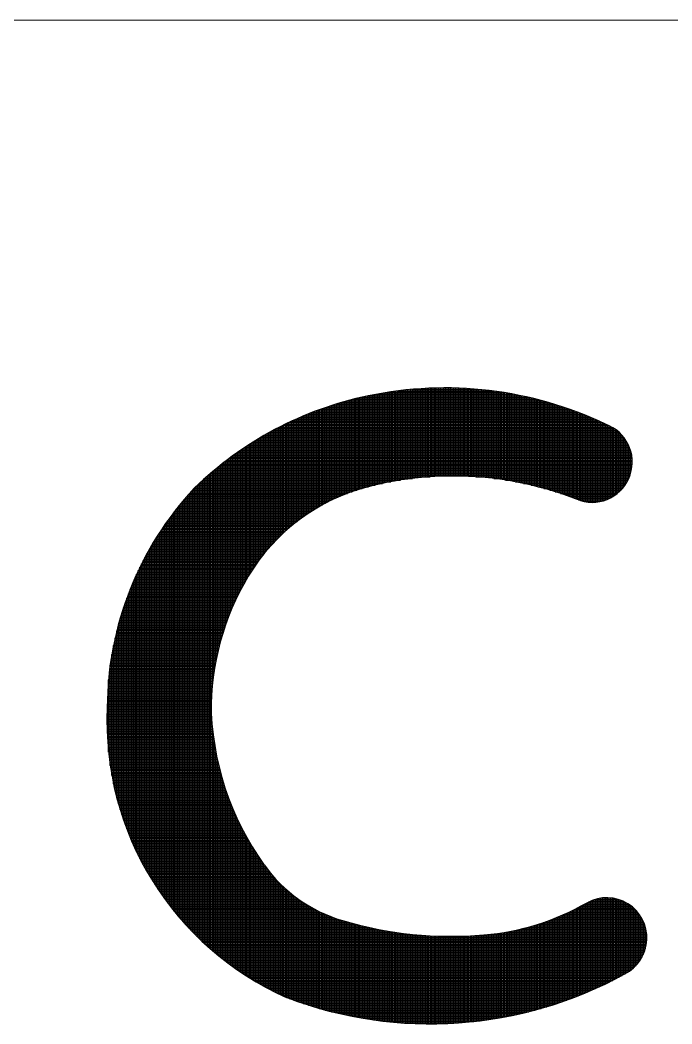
# Model space of a CAD drawing. Header units: inches. Extents: x 1047 to 1888, y -10 to 584.
# Drawn here: x 1742.57 to 1749.42, y 89.41 to 99.97 of the extents above; entities that cross this region are included whole.
import ezdxf

# ---------------------------------------------------------------- set-up
doc = ezdxf.new("R2010")
doc.units = ezdxf.units.IN
doc.header["$MEASUREMENT"] = 0
doc.layers.add('BG 0 -1', color=7, linetype='Continuous')
doc.layers.add('BG ÇÑ±¹Áö¿ª³\xad¹æ±â¼úÁÖ½ÄÈ¸»ç CI', color=7, linetype='Continuous')

msp = doc.modelspace()

# ---------------------------------------------------------------- linework, layer by layer
at = {"layer": 'BG 0 -1', "color": 7, "linetype": 'Continuous', "lineweight": 9}
msp.add_line((1713.808, 99.966), (1863.076, 99.966), dxfattribs=at)
at = {"layer": 'BG ÇÑ±¹Áö¿ª³\xad¹æ±â¼úÁÖ½ÄÈ¸»ç CI', "color": 242, "linetype": 'Continuous', "lineweight": 25, "true_color": 0xd51c29}
for p, q in [((1746.882, 95.162), (1746.882, 96.094)), ((1746.899, 95.163), (1746.899, 96.095)), ((1746.917, 95.164), (1746.917, 96.095)), ((1746.934, 95.165), (1746.934, 96.096)), ((1746.951, 95.166), (1746.951, 96.096)), ((1746.969, 95.167), (1746.969, 96.096)), ((1746.986, 95.167), (1746.986, 96.097)), ((1747.003, 95.168), (1747.003, 96.097)), ((1747.021, 95.168), (1747.021, 96.097)), ((1747.038, 95.169), (1747.038, 96.097)), ((1747.055, 95.169), (1747.055, 96.097)), ((1747.073, 95.169), (1747.073, 96.097)), ((1747.09, 95.17), (1747.09, 96.096)), ((1747.108, 95.17), (1747.108, 96.096)), ((1747.125, 95.17), (1747.125, 96.096)), ((1747.142, 95.17), (1747.142, 96.095)), ((1747.16, 95.169), (1747.16, 96.095)), ((1747.177, 95.169), (1747.177, 96.094)), ((1746.118, 95.026), (1746.118, 95.989)), ((1746.135, 95.032), (1746.135, 95.993)), ((1746.142, 95.995), (1747.92, 95.995)), ((1746.152, 95.037), (1746.152, 95.997)), ((1746.17, 95.042), (1746.17, 96.001)), ((1746.187, 95.047), (1746.187, 96.005)), ((1746.205, 95.052), (1746.205, 96.009)), ((1746.222, 96.012), (1747.841, 96.012)), ((1746.222, 95.056), (1746.222, 96.012)), ((1746.239, 95.061), (1746.239, 96.016)), ((1746.257, 95.065), (1746.257, 96.02)), ((1746.274, 95.069), (1746.274, 96.023)), ((1746.291, 95.073), (1746.291, 96.026)), ((1746.309, 96.03), (1747.754, 96.03)), ((1746.309, 95.077), (1746.309, 96.03)), ((1746.326, 95.081), (1746.326, 96.033)), ((1746.343, 95.085), (1746.343, 96.036)), ((1746.361, 95.089), (1746.361, 96.039)), ((1746.378, 95.093), (1746.378, 96.042)), ((1746.396, 95.096), (1746.396, 96.045)), ((1746.409, 96.047), (1747.654, 96.047)), ((1746.413, 95.1), (1746.413, 96.048)), ((1746.43, 95.103), (1746.43, 96.051)), ((1746.448, 95.107), (1746.448, 96.053)), ((1746.465, 95.11), (1746.465, 96.056)), ((1746.482, 95.113), (1746.482, 96.058)), ((1746.5, 95.116), (1746.5, 96.061)), ((1746.517, 95.119), (1746.517, 96.063)), ((1746.528, 96.064), (1747.535, 96.064)), ((1746.534, 95.122), (1746.534, 96.065)), ((1746.552, 95.125), (1746.552, 96.067)), ((1746.569, 95.128), (1746.569, 96.07)), ((1746.587, 95.13), (1746.587, 96.072)), ((1746.604, 95.133), (1746.604, 96.074)), ((1746.621, 95.135), (1746.621, 96.075)), ((1746.639, 95.138), (1746.639, 96.077)), ((1746.656, 95.14), (1746.656, 96.079)), ((1746.673, 95.142), (1746.673, 96.08)), ((1746.688, 96.082), (1747.375, 96.082)), ((1746.691, 95.144), (1746.691, 96.082)), ((1746.708, 95.146), (1746.708, 96.084)), ((1746.726, 95.148), (1746.726, 96.085)), ((1746.743, 95.15), (1746.743, 96.086)), ((1746.76, 95.152), (1746.76, 96.087)), ((1746.778, 95.154), (1746.778, 96.089)), ((1746.795, 95.155), (1746.795, 96.09)), ((1746.812, 95.157), (1746.812, 96.091)), ((1746.83, 95.158), (1746.83, 96.092)), ((1746.847, 95.16), (1746.847, 96.093)), ((1746.864, 95.161), (1746.864, 96.093)), ((1747.194, 95.169), (1747.194, 96.094)), ((1747.212, 95.168), (1747.212, 96.093)), ((1747.229, 95.168), (1747.229, 96.092)), ((1747.246, 95.167), (1747.246, 96.091)), ((1747.264, 95.167), (1747.264, 96.09)), ((1747.281, 95.166), (1747.281, 96.089)), ((1747.299, 95.165), (1747.299, 96.088)), ((1747.316, 95.164), (1747.316, 96.087)), ((1747.333, 95.163), (1747.333, 96.085)), ((1747.351, 95.162), (1747.351, 96.084)), ((1747.368, 95.161), (1747.368, 96.082)), ((1747.385, 95.16), (1747.385, 96.081)), ((1747.403, 95.158), (1747.403, 96.079)), ((1747.42, 95.157), (1747.42, 96.078)), ((1747.437, 95.155), (1747.437, 96.076)), ((1747.455, 95.154), (1747.455, 96.074)), ((1747.472, 95.152), (1747.472, 96.072)), ((1747.49, 95.15), (1747.49, 96.07)), ((1747.507, 95.148), (1747.507, 96.068)), ((1747.524, 95.147), (1747.524, 96.066)), ((1747.542, 95.145), (1747.542, 96.064)), ((1747.559, 95.142), (1747.559, 96.061)), ((1747.576, 95.14), (1747.576, 96.059)), ((1747.594, 95.138), (1747.594, 96.056)), ((1747.611, 95.136), (1747.611, 96.054)), ((1747.628, 95.133), (1747.628, 96.051)), ((1747.646, 95.131), (1747.646, 96.048)), ((1747.663, 95.128), (1747.663, 96.046)), ((1747.681, 95.125), (1747.681, 96.043)), ((1747.698, 95.122), (1747.698, 96.04)), ((1747.715, 95.119), (1747.715, 96.037)), ((1747.733, 95.117), (1747.733, 96.034)), ((1747.75, 95.113), (1747.75, 96.031)), ((1747.767, 95.11), (1747.767, 96.027)), ((1747.785, 95.107), (1747.785, 96.024)), ((1747.802, 95.104), (1747.802, 96.02)), ((1747.819, 95.1), (1747.819, 96.017)), ((1747.837, 95.097), (1747.837, 96.013)), ((1747.854, 95.093), (1747.854, 96.01)), ((1747.872, 95.089), (1747.872, 96.006)), ((1747.889, 95.086), (1747.889, 96.002)), ((1747.906, 95.082), (1747.906, 95.998)), ((1747.924, 95.078), (1747.924, 95.994)), ((1747.941, 95.074), (1747.941, 95.99)), ((1745.753, 94.872), (1745.753, 95.882)), ((1745.77, 94.881), (1745.77, 95.888)), ((1745.777, 95.891), (1748.286, 95.891)), ((1745.788, 94.89), (1745.788, 95.894)), ((1745.805, 94.899), (1745.805, 95.9)), ((1745.823, 94.908), (1745.823, 95.906)), ((1745.829, 95.908), (1748.234, 95.908)), ((1745.84, 94.916), (1745.84, 95.912)), ((1745.857, 94.924), (1745.857, 95.917)), ((1745.875, 94.933), (1745.875, 95.923)), ((1745.884, 95.926), (1748.178, 95.926)), ((1745.892, 94.94), (1745.892, 95.928)), ((1745.909, 94.948), (1745.909, 95.933)), ((1745.927, 94.956), (1745.927, 95.938)), ((1745.942, 95.943), (1748.12, 95.943)), ((1745.944, 94.963), (1745.944, 95.943)), ((1745.961, 94.97), (1745.961, 95.948)), ((1745.979, 94.977), (1745.979, 95.953)), ((1745.996, 94.984), (1745.996, 95.958)), ((1746.004, 95.96), (1748.058, 95.96)), ((1746.014, 94.99), (1746.014, 95.963)), ((1746.031, 94.997), (1746.031, 95.968)), ((1746.048, 95.003), (1746.048, 95.972)), ((1746.066, 95.009), (1746.066, 95.976)), ((1746.07, 95.978), (1747.991, 95.978)), ((1746.083, 95.015), (1746.083, 95.981)), ((1746.1, 95.021), (1746.1, 95.985)), ((1747.958, 95.07), (1747.958, 95.986)), ((1747.976, 95.065), (1747.976, 95.982)), ((1747.993, 95.061), (1747.993, 95.977)), ((1748.01, 95.057), (1748.01, 95.973)), ((1748.028, 95.052), (1748.028, 95.968)), ((1748.045, 95.048), (1748.045, 95.964)), ((1748.063, 95.043), (1748.063, 95.959)), ((1748.08, 95.038), (1748.08, 95.954)), ((1748.097, 95.033), (1748.097, 95.949)), ((1748.115, 95.028), (1748.115, 95.944)), ((1748.132, 95.023), (1748.132, 95.939)), ((1748.149, 95.018), (1748.149, 95.934)), ((1748.167, 95.013), (1748.167, 95.929)), ((1748.184, 95.007), (1748.184, 95.924)), ((1748.201, 95.002), (1748.201, 95.918)), ((1748.219, 94.996), (1748.219, 95.913)), ((1748.236, 94.991), (1748.236, 95.907)), ((1748.254, 94.985), (1748.254, 95.902)), ((1748.271, 94.979), (1748.271, 95.896)), ((1748.288, 94.973), (1748.288, 95.89)), ((1748.306, 94.967), (1748.306, 95.884)), ((1745.493, 94.704), (1745.493, 95.78)), ((1745.508, 95.787), (1748.561, 95.787)), ((1745.51, 94.717), (1745.51, 95.788)), ((1745.527, 94.73), (1745.527, 95.795)), ((1745.545, 94.742), (1745.545, 95.802)), ((1745.549, 95.804), (1748.519, 95.804)), ((1745.562, 94.754), (1745.562, 95.81)), ((1745.579, 94.766), (1745.579, 95.817)), ((1745.591, 95.821), (1748.476, 95.821)), ((1745.597, 94.778), (1745.597, 95.824)), ((1745.614, 94.789), (1745.614, 95.831)), ((1745.632, 94.8), (1745.632, 95.838)), ((1745.635, 95.839), (1748.431, 95.839)), ((1745.649, 94.811), (1745.649, 95.844)), ((1745.666, 94.822), (1745.666, 95.851)), ((1745.68, 95.856), (1748.385, 95.856)), ((1745.684, 94.832), (1745.684, 95.857)), ((1745.701, 94.842), (1745.701, 95.864)), ((1745.718, 94.852), (1745.718, 95.87)), ((1745.728, 95.873), (1748.337, 95.873)), ((1745.736, 94.862), (1745.736, 95.876)), ((1748.323, 94.961), (1748.323, 95.878)), ((1748.34, 94.955), (1748.34, 95.872)), ((1748.358, 94.948), (1748.358, 95.866)), ((1748.375, 94.942), (1748.375, 95.86)), ((1748.392, 94.935), (1748.392, 95.853)), ((1748.41, 94.929), (1748.41, 95.847)), ((1748.427, 94.922), (1748.427, 95.84)), ((1748.445, 94.915), (1748.445, 95.834)), ((1748.462, 94.909), (1748.462, 95.827)), ((1748.479, 94.904), (1748.479, 95.82)), ((1748.497, 94.9), (1748.497, 95.813)), ((1748.514, 94.897), (1748.514, 95.806)), ((1748.531, 94.895), (1748.531, 95.799)), ((1748.549, 94.894), (1748.549, 95.792)), ((1748.566, 94.893), (1748.566, 95.784)), ((1748.584, 94.893), (1748.584, 95.777)), ((1745.267, 94.507), (1745.267, 95.672)), ((1745.284, 94.524), (1745.284, 95.681)), ((1745.287, 95.682), (1748.79, 95.682)), ((1745.302, 94.541), (1745.302, 95.69)), ((1745.319, 94.558), (1745.319, 95.699)), ((1745.321, 95.7), (1748.757, 95.7)), ((1745.336, 94.574), (1745.336, 95.707)), ((1745.354, 94.59), (1745.354, 95.716)), ((1745.357, 95.717), (1748.715, 95.717)), ((1745.371, 94.605), (1745.371, 95.724)), ((1745.388, 94.62), (1745.388, 95.733)), ((1745.393, 95.735), (1748.678, 95.735)), ((1745.406, 94.635), (1745.406, 95.741)), ((1745.423, 94.649), (1745.423, 95.749)), ((1745.43, 95.752), (1748.64, 95.752)), ((1745.441, 94.664), (1745.441, 95.757)), ((1745.458, 94.677), (1745.458, 95.765)), ((1745.468, 95.769), (1748.601, 95.769)), ((1745.475, 94.691), (1745.475, 95.772)), ((1748.601, 94.893), (1748.601, 95.769)), ((1748.618, 94.895), (1748.618, 95.762)), ((1748.636, 94.897), (1748.636, 95.754)), ((1748.653, 94.899), (1748.653, 95.746)), ((1748.67, 94.903), (1748.67, 95.738)), ((1748.688, 94.907), (1748.688, 95.73)), ((1748.705, 94.912), (1748.705, 95.722)), ((1748.722, 94.918), (1748.722, 95.714)), ((1748.74, 94.925), (1748.74, 95.707)), ((1748.757, 94.933), (1748.757, 95.7)), ((1748.775, 94.941), (1748.775, 95.691)), ((1748.792, 94.951), (1748.792, 95.681)), ((1745.093, 94.307), (1745.093, 95.575)), ((1745.098, 95.578), (1748.91, 95.578)), ((1745.111, 94.329), (1745.111, 95.586)), ((1745.128, 95.596), (1748.896, 95.596)), ((1745.128, 94.351), (1745.128, 95.596)), ((1745.145, 94.372), (1745.145, 95.606)), ((1745.158, 95.613), (1748.88, 95.613)), ((1745.163, 94.393), (1745.163, 95.616)), ((1745.18, 94.413), (1745.18, 95.625)), ((1745.189, 95.63), (1748.862, 95.63)), ((1745.197, 94.433), (1745.197, 95.635)), ((1745.215, 94.452), (1745.215, 95.644)), ((1745.221, 95.648), (1748.841, 95.648)), ((1745.232, 94.471), (1745.232, 95.654)), ((1745.25, 94.489), (1745.25, 95.663)), ((1745.254, 95.665), (1748.818, 95.665)), ((1748.809, 94.962), (1748.809, 95.671)), ((1748.827, 94.974), (1748.827, 95.659)), ((1748.844, 94.987), (1748.844, 95.645)), ((1748.861, 95.002), (1748.861, 95.631)), ((1748.879, 95.018), (1748.879, 95.614)), ((1748.896, 95.037), (1748.896, 95.595)), ((1748.913, 95.058), (1748.913, 95.574)), ((1744.92, 94.04), (1744.92, 95.466)), ((1744.932, 95.474), (1748.971, 95.474)), ((1744.937, 94.07), (1744.937, 95.478)), ((1744.954, 94.1), (1744.954, 95.489)), ((1744.958, 95.491), (1748.963, 95.491)), ((1744.972, 94.129), (1744.972, 95.5)), ((1744.985, 95.509), (1748.955, 95.509)), ((1744.989, 94.157), (1744.989, 95.511)), ((1745.006, 94.184), (1745.006, 95.522)), ((1745.012, 95.526), (1748.945, 95.526)), ((1745.024, 94.21), (1745.024, 95.533)), ((1745.04, 95.544), (1748.935, 95.544)), ((1745.041, 94.236), (1745.041, 95.544)), ((1745.059, 94.26), (1745.059, 95.555)), ((1745.069, 95.561), (1748.923, 95.561)), ((1745.076, 94.284), (1745.076, 95.565)), ((1748.931, 95.082), (1748.931, 95.55)), ((1748.948, 95.111), (1748.948, 95.521)), ((1748.966, 95.146), (1748.966, 95.486)), ((1744.763, 93.709), (1744.763, 95.355)), ((1744.781, 93.752), (1744.781, 95.368)), ((1744.783, 95.37), (1748.998, 95.37)), ((1744.798, 93.793), (1744.798, 95.381)), ((1744.807, 95.387), (1748.995, 95.387)), ((1744.815, 93.832), (1744.815, 95.394)), ((1744.831, 95.405), (1748.992, 95.405)), ((1744.833, 93.87), (1744.833, 95.406)), ((1744.85, 93.906), (1744.85, 95.418)), ((1744.855, 95.422), (1748.988, 95.422)), ((1744.868, 93.941), (1744.868, 95.43)), ((1744.88, 95.439), (1748.983, 95.439)), ((1744.885, 93.975), (1744.885, 95.442)), ((1744.902, 94.008), (1744.902, 95.454)), ((1744.906, 95.457), (1748.977, 95.457)), ((1748.983, 95.193), (1748.983, 95.439)), ((1744.642, 93.314), (1744.642, 95.26)), ((1744.648, 95.266), (1748.998, 95.266)), ((1744.659, 93.386), (1744.659, 95.274)), ((1744.67, 95.283), (1749, 95.283)), ((1744.676, 93.451), (1744.676, 95.288)), ((1744.692, 95.3), (1749.001, 95.3)), ((1744.694, 93.51), (1744.694, 95.302)), ((1744.711, 93.564), (1744.711, 95.316)), ((1744.714, 95.318), (1749.001, 95.318)), ((1744.729, 93.615), (1744.729, 95.329)), ((1744.737, 95.335), (1749.001, 95.335)), ((1744.746, 93.663), (1744.746, 95.342)), ((1744.76, 95.353), (1749, 95.353)), ((1749, 95.289), (1749, 95.343)), ((1744.506, 95.144), (1746.69, 95.144)), ((1744.52, 90.238), (1744.52, 95.157)), ((1744.526, 95.162), (1746.875, 95.162)), ((1744.538, 90.222), (1744.538, 95.172)), ((1744.545, 95.179), (1748.978, 95.179)), ((1744.555, 90.206), (1744.555, 95.187)), ((1744.565, 95.196), (1748.984, 95.196)), ((1744.572, 90.191), (1744.572, 95.202)), ((1744.586, 95.214), (1748.989, 95.214)), ((1744.59, 93.004), (1744.59, 95.217)), ((1744.606, 95.231), (1748.992, 95.231)), ((1744.607, 93.134), (1744.607, 95.232)), ((1744.624, 93.232), (1744.624, 95.246)), ((1744.627, 95.248), (1748.996, 95.248)), ((1747.36, 95.162), (1748.972, 95.162)), ((1747.545, 95.144), (1748.965, 95.144)), ((1744.395, 95.04), (1746.163, 95.04)), ((1744.399, 90.354), (1744.399, 95.043)), ((1744.413, 95.057), (1746.227, 95.057)), ((1744.416, 90.337), (1744.416, 95.06)), ((1744.431, 95.075), (1746.297, 95.075)), ((1744.433, 90.319), (1744.433, 95.077)), ((1744.45, 95.092), (1746.375, 95.092)), ((1744.451, 90.303), (1744.451, 95.093)), ((1744.468, 95.109), (1746.463, 95.109)), ((1744.468, 90.286), (1744.468, 95.109)), ((1744.485, 90.27), (1744.485, 95.125)), ((1744.487, 95.127), (1746.564, 95.127)), ((1744.503, 90.253), (1744.503, 95.141)), ((1747.67, 95.127), (1748.956, 95.127)), ((1747.772, 95.109), (1748.947, 95.109)), ((1747.859, 95.092), (1748.937, 95.092)), ((1747.937, 95.075), (1748.926, 95.075)), ((1748.008, 95.057), (1748.913, 95.057)), ((1748.073, 95.04), (1748.899, 95.04)), ((1744.302, 94.936), (1745.882, 94.936)), ((1744.312, 90.445), (1744.312, 94.947)), ((1744.317, 94.953), (1745.921, 94.953)), ((1744.329, 90.426), (1744.329, 94.967)), ((1744.332, 94.971), (1745.963, 94.971)), ((1744.347, 90.408), (1744.347, 94.987)), ((1744.348, 94.988), (1746.007, 94.988)), ((1744.363, 95.005), (1746.055, 95.005)), ((1744.364, 90.39), (1744.364, 95.006)), ((1744.379, 95.023), (1746.106, 95.023)), ((1744.381, 90.372), (1744.381, 95.025)), ((1748.134, 95.023), (1748.883, 95.023)), ((1748.191, 95.005), (1748.865, 95.005)), ((1748.245, 94.988), (1748.845, 94.988)), ((1748.296, 94.971), (1748.822, 94.971)), ((1748.344, 94.953), (1748.796, 94.953)), ((1748.391, 94.936), (1748.764, 94.936)), ((1744.216, 94.832), (1745.682, 94.832)), ((1744.225, 90.544), (1744.225, 94.843)), ((1744.23, 94.849), (1745.712, 94.849)), ((1744.242, 90.524), (1744.242, 94.864)), ((1744.244, 94.866), (1745.743, 94.866)), ((1744.258, 94.884), (1745.776, 94.884)), ((1744.26, 90.504), (1744.26, 94.886)), ((1744.273, 94.901), (1745.809, 94.901)), ((1744.277, 90.484), (1744.277, 94.906)), ((1744.287, 94.918), (1745.845, 94.918)), ((1744.294, 90.464), (1744.294, 94.927)), ((1748.436, 94.918), (1748.723, 94.918)), ((1748.494, 94.901), (1748.661, 94.901)), ((1744.137, 94.727), (1745.524, 94.727)), ((1744.138, 90.652), (1744.138, 94.729)), ((1744.15, 94.745), (1745.548, 94.745)), ((1744.156, 90.63), (1744.156, 94.753)), ((1744.163, 94.762), (1745.573, 94.762)), ((1744.173, 90.608), (1744.173, 94.776)), ((1744.176, 94.779), (1745.599, 94.779)), ((1744.189, 94.797), (1745.626, 94.797)), ((1744.19, 90.586), (1744.19, 94.799)), ((1744.202, 94.814), (1745.654, 94.814)), ((1744.208, 90.565), (1744.208, 94.821)), ((1744.064, 94.623), (1745.392, 94.623)), ((1744.069, 90.746), (1744.069, 94.631)), ((1744.075, 94.641), (1745.412, 94.641)), ((1744.086, 90.722), (1744.086, 94.656)), ((1744.087, 94.658), (1745.434, 94.658)), ((1744.1, 94.675), (1745.455, 94.675)), ((1744.103, 90.698), (1744.103, 94.681)), ((1744.112, 94.693), (1745.477, 94.693)), ((1744.121, 90.675), (1744.121, 94.705)), ((1744.124, 94.71), (1745.5, 94.71)), ((1743.996, 94.519), (1745.279, 94.519)), ((1743.999, 90.848), (1743.999, 94.524)), ((1744.007, 94.536), (1745.297, 94.536)), ((1744.017, 90.821), (1744.017, 94.552)), ((1744.018, 94.554), (1745.315, 94.554)), ((1744.029, 94.571), (1745.333, 94.571)), ((1744.034, 90.796), (1744.034, 94.579)), ((1744.041, 94.588), (1745.352, 94.588)), ((1744.051, 90.771), (1744.051, 94.605)), ((1744.052, 94.606), (1745.372, 94.606)), ((1743.93, 90.959), (1743.93, 94.408)), ((1743.934, 94.415), (1745.181, 94.415)), ((1743.944, 94.432), (1745.197, 94.432)), ((1743.947, 90.93), (1743.947, 94.438)), ((1743.954, 94.45), (1745.213, 94.45)), ((1743.964, 94.467), (1745.229, 94.467)), ((1743.965, 90.902), (1743.965, 94.467)), ((1743.975, 94.484), (1745.245, 94.484)), ((1743.982, 90.874), (1743.982, 94.496)), ((1743.985, 94.502), (1745.262, 94.502)), ((1743.876, 94.311), (1745.096, 94.311)), ((1743.878, 91.049), (1743.878, 94.313)), ((1743.886, 94.328), (1745.11, 94.328)), ((1743.895, 91.018), (1743.895, 94.346)), ((1743.895, 94.345), (1745.123, 94.345)), ((1743.904, 94.363), (1745.137, 94.363)), ((1743.912, 90.988), (1743.912, 94.377)), ((1743.914, 94.38), (1745.152, 94.38)), ((1743.924, 94.397), (1745.166, 94.397)), ((1743.823, 94.206), (1745.021, 94.206)), ((1743.826, 91.147), (1743.826, 94.211)), ((1743.832, 94.224), (1745.033, 94.224)), ((1743.841, 94.241), (1745.045, 94.241)), ((1743.843, 91.113), (1743.843, 94.246)), ((1743.849, 94.259), (1745.057, 94.259)), ((1743.858, 94.276), (1745.07, 94.276)), ((1743.86, 91.081), (1743.86, 94.28)), ((1743.867, 94.293), (1745.083, 94.293)), ((1743.774, 91.254), (1743.774, 94.099)), ((1743.775, 94.102), (1744.956, 94.102)), ((1743.783, 94.12), (1744.966, 94.12)), ((1743.791, 91.217), (1743.791, 94.138)), ((1743.791, 94.137), (1744.977, 94.137)), ((1743.799, 94.154), (1744.987, 94.154)), ((1743.807, 94.172), (1744.998, 94.172)), ((1743.808, 91.181), (1743.808, 94.175)), ((1743.815, 94.189), (1745.01, 94.189)), ((1743.731, 93.998), (1744.897, 93.998)), ((1743.738, 94.015), (1744.906, 94.015)), ((1743.739, 91.332), (1743.739, 94.018)), ((1743.745, 94.033), (1744.916, 94.033)), ((1743.752, 94.05), (1744.926, 94.05)), ((1743.756, 91.292), (1743.756, 94.059)), ((1743.76, 94.068), (1744.935, 94.068)), ((1743.767, 94.085), (1744.945, 94.085)), ((1743.684, 93.877), (1744.836, 93.877)), ((1743.687, 91.46), (1743.687, 93.884)), ((1743.691, 93.894), (1744.844, 93.894)), ((1743.697, 93.911), (1744.853, 93.911)), ((1743.703, 93.929), (1744.861, 93.929)), ((1743.704, 91.415), (1743.704, 93.93)), ((1743.71, 93.946), (1744.87, 93.946)), ((1743.717, 93.963), (1744.879, 93.963)), ((1743.721, 91.373), (1743.721, 93.975)), ((1743.724, 93.981), (1744.888, 93.981)), ((1743.648, 93.772), (1744.789, 93.772)), ((1743.652, 91.556), (1743.652, 93.783)), ((1743.654, 93.79), (1744.797, 93.79)), ((1743.66, 93.807), (1744.804, 93.807)), ((1743.666, 93.824), (1744.812, 93.824)), ((1743.669, 91.507), (1743.669, 93.835)), ((1743.672, 93.842), (1744.82, 93.842)), ((1743.678, 93.859), (1744.828, 93.859)), ((1743.616, 93.668), (1744.748, 93.668)), ((1743.617, 91.663), (1743.617, 93.671)), ((1743.622, 93.686), (1744.754, 93.686)), ((1743.627, 93.703), (1744.761, 93.703)), ((1743.632, 93.72), (1744.768, 93.72)), ((1743.635, 91.608), (1743.635, 93.729)), ((1743.637, 93.738), (1744.775, 93.738)), ((1743.643, 93.755), (1744.782, 93.755)), ((1743.588, 93.564), (1744.711, 93.564)), ((1743.592, 93.581), (1744.717, 93.581)), ((1743.597, 93.599), (1744.723, 93.599)), ((1743.6, 91.722), (1743.6, 93.609)), ((1743.602, 93.616), (1744.729, 93.616)), ((1743.607, 93.633), (1744.735, 93.633)), ((1743.611, 93.651), (1744.741, 93.651)), ((1743.563, 93.46), (1744.679, 93.46)), ((1743.565, 91.855), (1743.565, 93.469)), ((1743.567, 93.477), (1744.684, 93.477)), ((1743.571, 93.495), (1744.689, 93.495)), ((1743.575, 93.512), (1744.695, 93.512)), ((1743.579, 93.529), (1744.7, 93.529)), ((1743.583, 91.785), (1743.583, 93.542)), ((1743.584, 93.547), (1744.705, 93.547)), ((1743.542, 93.356), (1744.652, 93.356)), ((1743.545, 93.373), (1744.656, 93.373)), ((1743.548, 93.39), (1744.66, 93.39)), ((1743.548, 91.932), (1743.548, 93.387)), ((1743.552, 93.408), (1744.665, 93.408)), ((1743.556, 93.425), (1744.669, 93.425)), ((1743.559, 93.442), (1744.674, 93.442)), ((1743.524, 93.251), (1744.628, 93.251)), ((1743.526, 93.269), (1744.632, 93.269)), ((1743.529, 93.286), (1744.636, 93.286)), ((1743.53, 92.02), (1743.53, 93.294)), ((1743.532, 93.304), (1744.639, 93.304)), ((1743.535, 93.321), (1744.643, 93.321)), ((1743.538, 93.338), (1744.647, 93.338)), ((1743.509, 93.147), (1744.609, 93.147)), ((1743.511, 93.165), (1744.612, 93.165)), ((1743.513, 93.182), (1744.615, 93.182)), ((1743.513, 92.125), (1743.513, 93.18)), ((1743.516, 93.199), (1744.618, 93.199)), ((1743.518, 93.217), (1744.621, 93.217)), ((1743.521, 93.234), (1744.625, 93.234)), ((1743.497, 93.043), (1744.594, 93.043)), ((1743.499, 93.06), (1744.596, 93.06)), ((1743.501, 93.078), (1744.599, 93.078)), ((1743.503, 93.095), (1744.601, 93.095)), ((1743.505, 93.113), (1744.604, 93.113)), ((1743.507, 93.13), (1744.606, 93.13)), ((1743.489, 92.939), (1744.583, 92.939)), ((1743.49, 92.956), (1744.585, 92.956)), ((1743.491, 92.974), (1744.587, 92.974)), ((1743.493, 92.991), (1744.588, 92.991)), ((1743.494, 93.008), (1744.59, 93.008)), ((1743.496, 92.264), (1743.496, 93.027)), ((1743.496, 93.026), (1744.592, 93.026)), ((1743.484, 92.835), (1744.576, 92.835)), ((1743.485, 92.869), (1744.578, 92.869)), ((1743.485, 92.852), (1744.577, 92.852)), ((1743.486, 92.887), (1744.579, 92.887)), ((1743.487, 92.904), (1744.581, 92.904)), ((1743.488, 92.921), (1744.582, 92.921)), ((1743.482, 92.765), (1744.573, 92.765)), ((1743.482, 92.748), (1744.573, 92.748)), ((1743.482, 92.73), (1744.573, 92.73)), ((1743.483, 92.817), (1744.576, 92.817)), ((1743.483, 92.8), (1744.575, 92.8)), ((1743.483, 92.783), (1744.573, 92.783)), ((1744.573, 92.783), (1744.574, 92.783)), ((1744.573, 92.765), (1744.574, 92.765)), ((1743.479, 92.644), (1744.577, 92.644)), ((1743.479, 92.626), (1744.578, 92.626)), ((1743.479, 92.609), (1744.58, 92.609)), ((1743.48, 92.678), (1744.576, 92.678)), ((1743.48, 92.661), (1744.576, 92.661)), ((1743.481, 92.713), (1744.573, 92.713)), ((1743.481, 92.696), (1744.573, 92.696)), ((1744.573, 92.696), (1744.575, 92.696)), ((1743.479, 92.592), (1744.581, 92.592)), ((1743.479, 92.574), (1744.582, 92.574)), ((1743.479, 92.557), (1744.584, 92.557)), ((1743.479, 92.539), (1744.585, 92.539)), ((1743.48, 92.522), (1744.587, 92.522)), ((1743.48, 92.505), (1744.589, 92.505)), ((1743.481, 92.487), (1744.591, 92.487)), ((1743.481, 92.47), (1744.593, 92.47)), ((1743.482, 92.453), (1744.595, 92.453)), ((1743.483, 92.435), (1744.597, 92.435)), ((1743.484, 92.418), (1744.599, 92.418)), ((1743.485, 92.401), (1744.601, 92.401)), ((1744.59, 90.176), (1744.59, 92.496)), ((1743.486, 92.383), (1744.604, 92.383)), ((1743.487, 92.366), (1744.607, 92.366)), ((1743.488, 92.348), (1744.609, 92.348)), ((1743.489, 92.331), (1744.612, 92.331)), ((1743.491, 92.314), (1744.615, 92.314)), ((1743.492, 92.296), (1744.618, 92.296)), ((1744.607, 90.162), (1744.607, 92.363)), ((1743.494, 92.279), (1744.621, 92.279)), ((1743.496, 92.262), (1744.624, 92.262)), ((1743.498, 92.244), (1744.628, 92.244)), ((1743.5, 92.227), (1744.631, 92.227)), ((1743.502, 92.21), (1744.635, 92.21)), ((1743.504, 92.192), (1744.638, 92.192)), ((1744.624, 90.147), (1744.624, 92.262)), ((1743.506, 92.175), (1744.642, 92.175)), ((1743.508, 92.157), (1744.646, 92.157)), ((1743.511, 92.14), (1744.65, 92.14)), ((1743.513, 92.123), (1744.654, 92.123)), ((1743.516, 92.105), (1744.658, 92.105)), ((1743.519, 92.088), (1744.663, 92.088)), ((1744.642, 90.133), (1744.642, 92.177)), ((1744.659, 90.118), (1744.659, 92.102)), ((1743.522, 92.071), (1744.667, 92.071)), ((1743.525, 92.053), (1744.672, 92.053)), ((1743.528, 92.036), (1744.676, 92.036)), ((1743.531, 92.019), (1744.681, 92.019)), ((1743.534, 92.001), (1744.686, 92.001)), ((1743.537, 91.984), (1744.691, 91.984)), ((1744.676, 90.105), (1744.676, 92.035)), ((1743.541, 91.966), (1744.696, 91.966)), ((1743.544, 91.949), (1744.701, 91.949)), ((1743.548, 91.932), (1744.707, 91.932)), ((1743.552, 91.914), (1744.712, 91.914)), ((1743.555, 91.897), (1744.718, 91.897)), ((1743.559, 91.88), (1744.723, 91.88)), ((1744.694, 90.091), (1744.694, 91.974)), ((1744.711, 90.077), (1744.711, 91.917)), ((1743.563, 91.862), (1744.729, 91.862)), ((1743.568, 91.845), (1744.735, 91.845)), ((1743.572, 91.828), (1744.741, 91.828)), ((1743.576, 91.81), (1744.747, 91.81)), ((1743.581, 91.793), (1744.754, 91.793)), ((1743.585, 91.775), (1744.76, 91.775)), ((1744.729, 90.064), (1744.729, 91.864)), ((1744.746, 90.051), (1744.746, 91.814)), ((1744.763, 90.038), (1744.763, 91.766)), ((1743.59, 91.758), (1744.766, 91.758)), ((1743.595, 91.741), (1744.773, 91.741)), ((1743.599, 91.723), (1744.78, 91.723)), ((1743.604, 91.706), (1744.787, 91.706)), ((1743.61, 91.689), (1744.794, 91.689)), ((1743.615, 91.671), (1744.801, 91.671)), ((1744.781, 90.025), (1744.781, 91.721)), ((1744.798, 90.012), (1744.798, 91.678)), ((1743.62, 91.654), (1744.808, 91.654)), ((1743.625, 91.637), (1744.816, 91.637)), ((1743.631, 91.619), (1744.823, 91.619)), ((1743.637, 91.602), (1744.831, 91.602)), ((1743.642, 91.584), (1744.839, 91.584)), ((1743.648, 91.567), (1744.847, 91.567)), ((1744.815, 90), (1744.815, 91.637)), ((1744.833, 89.988), (1744.833, 91.598)), ((1744.85, 89.976), (1744.85, 91.56)), ((1743.654, 91.55), (1744.855, 91.55)), ((1743.66, 91.532), (1744.863, 91.532)), ((1743.666, 91.515), (1744.871, 91.515)), ((1743.673, 91.498), (1744.88, 91.498)), ((1743.679, 91.48), (1744.889, 91.48)), ((1743.686, 91.463), (1744.897, 91.463)), ((1744.868, 89.964), (1744.868, 91.523)), ((1744.885, 89.952), (1744.885, 91.488)), ((1744.902, 89.94), (1744.902, 91.453)), ((1743.692, 91.446), (1744.906, 91.446)), ((1743.699, 91.428), (1744.915, 91.428)), ((1743.706, 91.411), (1744.925, 91.411)), ((1743.713, 91.393), (1744.934, 91.393)), ((1743.72, 91.376), (1744.943, 91.376)), ((1743.727, 91.359), (1744.953, 91.359)), ((1744.92, 89.929), (1744.92, 91.42)), ((1744.937, 89.918), (1744.937, 91.388)), ((1744.954, 89.906), (1744.954, 91.356)), ((1743.735, 91.341), (1744.963, 91.341)), ((1743.742, 91.324), (1744.973, 91.324)), ((1743.75, 91.307), (1744.983, 91.307)), ((1743.757, 91.289), (1744.993, 91.289)), ((1743.765, 91.272), (1745.004, 91.272)), ((1743.773, 91.255), (1745.014, 91.255)), ((1743.781, 91.237), (1745.025, 91.237)), ((1744.972, 89.896), (1744.972, 91.326)), ((1744.989, 89.885), (1744.989, 91.296)), ((1745.006, 89.874), (1745.006, 91.267)), ((1745.024, 89.864), (1745.024, 91.239)), ((1743.79, 91.22), (1745.036, 91.22)), ((1743.798, 91.202), (1745.047, 91.202)), ((1743.806, 91.185), (1745.058, 91.185)), ((1743.815, 91.168), (1745.07, 91.168)), ((1743.824, 91.15), (1745.081, 91.15)), ((1743.833, 91.133), (1745.093, 91.133)), ((1745.041, 89.853), (1745.041, 91.212)), ((1745.059, 89.843), (1745.059, 91.185)), ((1745.076, 89.833), (1745.076, 91.159)), ((1745.093, 89.823), (1745.093, 91.133)), ((1743.842, 91.116), (1745.105, 91.116)), ((1743.851, 91.098), (1745.117, 91.098)), ((1743.86, 91.081), (1745.13, 91.081)), ((1743.87, 91.063), (1745.142, 91.063)), ((1743.879, 91.046), (1745.155, 91.046)), ((1743.889, 91.029), (1745.169, 91.029)), ((1745.111, 89.813), (1745.111, 91.108)), ((1745.128, 89.804), (1745.128, 91.083)), ((1745.145, 89.794), (1745.145, 91.059)), ((1745.163, 89.785), (1745.163, 91.036)), ((1743.899, 91.011), (1745.182, 91.011)), ((1743.909, 90.994), (1745.197, 90.994)), ((1743.919, 90.977), (1745.211, 90.977)), ((1743.929, 90.959), (1745.226, 90.959)), ((1743.94, 90.942), (1745.242, 90.942)), ((1743.95, 90.925), (1745.257, 90.925)), ((1745.18, 89.776), (1745.18, 91.014)), ((1745.197, 89.767), (1745.197, 90.993)), ((1745.215, 89.758), (1745.215, 90.972)), ((1745.232, 89.749), (1745.232, 90.952)), ((1745.25, 89.74), (1745.25, 90.933)), ((1743.961, 90.907), (1745.274, 90.907)), ((1743.972, 90.89), (1745.291, 90.89)), ((1743.983, 90.872), (1745.308, 90.872)), ((1743.994, 90.855), (1745.326, 90.855)), ((1744.006, 90.838), (1745.345, 90.838)), ((1744.017, 90.82), (1745.364, 90.82)), ((1745.267, 89.732), (1745.267, 90.915)), ((1745.284, 89.724), (1745.284, 90.897)), ((1745.302, 89.715), (1745.302, 90.879)), ((1745.319, 89.707), (1745.319, 90.862)), ((1745.336, 89.699), (1745.336, 90.846)), ((1745.354, 89.691), (1745.354, 90.83)), ((1745.371, 89.683), (1745.371, 90.814)), ((1744.029, 90.803), (1745.384, 90.803)), ((1744.041, 90.786), (1745.405, 90.786)), ((1744.053, 90.768), (1745.426, 90.768)), ((1744.065, 90.751), (1745.449, 90.751)), ((1744.078, 90.734), (1745.472, 90.734)), ((1744.09, 90.716), (1745.496, 90.716)), ((1745.388, 89.677), (1745.388, 90.799)), ((1745.406, 89.67), (1745.406, 90.785)), ((1745.423, 89.664), (1745.423, 90.771)), ((1745.441, 89.658), (1745.441, 90.757)), ((1745.458, 89.651), (1745.458, 90.744)), ((1745.475, 89.645), (1745.475, 90.731)), ((1745.493, 89.639), (1745.493, 90.718)), ((1748.601, 89.773), (1748.601, 90.713)), ((1748.61, 90.716), (1748.854, 90.716)), ((1748.618, 89.781), (1748.618, 90.719)), ((1748.636, 89.788), (1748.636, 90.723)), ((1748.653, 89.796), (1748.653, 90.727)), ((1748.67, 89.804), (1748.67, 90.73)), ((1748.688, 89.813), (1748.688, 90.732)), ((1748.705, 89.821), (1748.705, 90.733)), ((1748.709, 90.734), (1748.755, 90.734)), ((1748.722, 89.829), (1748.722, 90.734)), ((1748.74, 89.838), (1748.74, 90.734)), ((1748.757, 89.846), (1748.757, 90.733)), ((1748.775, 89.855), (1748.775, 90.732)), ((1748.792, 89.864), (1748.792, 90.73)), ((1748.809, 89.872), (1748.809, 90.727)), ((1748.827, 89.881), (1748.827, 90.723)), ((1748.844, 89.89), (1748.844, 90.719)), ((1748.861, 89.9), (1748.861, 90.714)), ((1744.103, 90.699), (1745.521, 90.699)), ((1744.116, 90.681), (1745.547, 90.681)), ((1744.129, 90.664), (1745.574, 90.664)), ((1744.142, 90.647), (1745.603, 90.647)), ((1744.156, 90.629), (1745.633, 90.629)), ((1744.17, 90.612), (1745.665, 90.612)), ((1745.51, 89.633), (1745.51, 90.706)), ((1745.527, 89.627), (1745.527, 90.694)), ((1745.545, 89.622), (1745.545, 90.683)), ((1745.562, 89.616), (1745.562, 90.672)), ((1745.579, 89.61), (1745.579, 90.661)), ((1745.597, 89.605), (1745.597, 90.65)), ((1745.614, 89.599), (1745.614, 90.64)), ((1745.632, 89.594), (1745.632, 90.63)), ((1745.649, 89.589), (1745.649, 90.62)), ((1745.666, 89.583), (1745.666, 90.611)), ((1748.392, 89.687), (1748.392, 90.609)), ((1748.398, 90.612), (1749.029, 90.612)), ((1748.41, 89.693), (1748.41, 90.618)), ((1748.427, 89.7), (1748.427, 90.627)), ((1748.432, 90.629), (1749.011, 90.629)), ((1748.445, 89.707), (1748.445, 90.636)), ((1748.462, 89.714), (1748.462, 90.645)), ((1748.465, 90.647), (1748.989, 90.647)), ((1748.479, 89.721), (1748.479, 90.655)), ((1748.496, 90.664), (1748.965, 90.664)), ((1748.497, 89.728), (1748.497, 90.664)), ((1748.514, 89.735), (1748.514, 90.674)), ((1748.527, 90.681), (1748.936, 90.681)), ((1748.531, 89.743), (1748.531, 90.684)), ((1748.549, 89.75), (1748.549, 90.693)), ((1748.562, 90.699), (1748.901, 90.699)), ((1748.566, 89.758), (1748.566, 90.7)), ((1748.584, 89.765), (1748.584, 90.707)), ((1748.879, 89.909), (1748.879, 90.708)), ((1748.896, 89.918), (1748.896, 90.701)), ((1748.913, 89.928), (1748.913, 90.693)), ((1748.931, 89.937), (1748.931, 90.685)), ((1748.948, 89.947), (1748.948, 90.675)), ((1748.966, 89.958), (1748.966, 90.664)), ((1748.983, 89.97), (1748.983, 90.652)), ((1749, 89.983), (1749, 90.638)), ((1749.018, 89.998), (1749.018, 90.623)), ((1749.035, 90.015), (1749.035, 90.606)), ((1744.184, 90.595), (1745.698, 90.595)), ((1744.198, 90.577), (1745.734, 90.577)), ((1744.212, 90.56), (1745.772, 90.56)), ((1744.226, 90.543), (1745.814, 90.543)), ((1744.241, 90.525), (1745.859, 90.525)), ((1744.256, 90.508), (1745.909, 90.508)), ((1745.684, 89.578), (1745.684, 90.602)), ((1745.701, 89.573), (1745.701, 90.593)), ((1745.718, 89.568), (1745.718, 90.585)), ((1745.736, 89.563), (1745.736, 90.576)), ((1745.753, 89.558), (1745.753, 90.568)), ((1745.77, 89.554), (1745.77, 90.561)), ((1745.788, 89.549), (1745.788, 90.553)), ((1745.805, 89.544), (1745.805, 90.546)), ((1745.823, 89.54), (1745.823, 90.539)), ((1745.84, 89.536), (1745.84, 90.532)), ((1745.857, 89.531), (1745.857, 90.526)), ((1745.875, 89.527), (1745.875, 90.52)), ((1745.892, 89.523), (1745.892, 90.513)), ((1745.909, 89.519), (1745.909, 90.508)), ((1745.927, 89.515), (1745.927, 90.502)), ((1748.149, 89.602), (1748.149, 90.503)), ((1748.162, 90.508), (1749.107, 90.508)), ((1748.167, 89.607), (1748.167, 90.51)), ((1748.184, 89.613), (1748.184, 90.516)), ((1748.201, 89.619), (1748.201, 90.523)), ((1748.206, 90.525), (1749.097, 90.525)), ((1748.219, 89.624), (1748.219, 90.53)), ((1748.236, 89.63), (1748.236, 90.538)), ((1748.248, 90.543), (1749.086, 90.543)), ((1748.254, 89.636), (1748.254, 90.545)), ((1748.271, 89.642), (1748.271, 90.553)), ((1748.288, 90.56), (1749.074, 90.56)), ((1748.288, 89.648), (1748.288, 90.56)), ((1748.306, 89.654), (1748.306, 90.568)), ((1748.323, 89.661), (1748.323, 90.576)), ((1748.326, 90.577), (1749.061, 90.577)), ((1748.34, 89.667), (1748.34, 90.584)), ((1748.358, 89.674), (1748.358, 90.592)), ((1748.363, 90.595), (1749.046, 90.595)), ((1748.375, 89.68), (1748.375, 90.601)), ((1749.052, 90.034), (1749.052, 90.587)), ((1749.07, 90.056), (1749.07, 90.566)), ((1749.087, 90.08), (1749.087, 90.541)), ((1749.104, 90.11), (1749.104, 90.512)), ((1744.271, 90.49), (1745.965, 90.49)), ((1744.287, 90.473), (1746.026, 90.473)), ((1744.302, 90.456), (1746.091, 90.456)), ((1744.318, 90.438), (1746.161, 90.438)), ((1744.334, 90.421), (1746.237, 90.421)), ((1744.351, 90.404), (1746.321, 90.404)), ((1745.944, 89.511), (1745.944, 90.497)), ((1745.961, 89.507), (1745.961, 90.492)), ((1745.979, 89.503), (1745.979, 90.486)), ((1745.996, 89.499), (1745.996, 90.482)), ((1746.014, 89.496), (1746.014, 90.477)), ((1746.031, 89.492), (1746.031, 90.472)), ((1746.048, 89.488), (1746.048, 90.467)), ((1746.066, 89.485), (1746.066, 90.462)), ((1746.083, 89.482), (1746.083, 90.458)), ((1746.1, 89.478), (1746.1, 90.453)), ((1746.118, 89.475), (1746.118, 90.449)), ((1746.135, 89.472), (1746.135, 90.445)), ((1746.152, 89.469), (1746.152, 90.441)), ((1746.17, 89.466), (1746.17, 90.436)), ((1746.187, 89.463), (1746.187, 90.432)), ((1746.205, 89.46), (1746.205, 90.428)), ((1746.222, 89.458), (1746.222, 90.424)), ((1746.239, 89.455), (1746.239, 90.421)), ((1746.257, 89.452), (1746.257, 90.417)), ((1746.274, 89.45), (1746.274, 90.413)), ((1746.291, 89.447), (1746.291, 90.41)), ((1746.309, 89.445), (1746.309, 90.406)), ((1746.326, 89.443), (1746.326, 90.403)), ((1746.343, 89.44), (1746.343, 90.399)), ((1746.361, 89.438), (1746.361, 90.396)), ((1746.378, 89.436), (1746.378, 90.393)), ((1747.785, 89.505), (1747.785, 90.394)), ((1747.802, 89.509), (1747.802, 90.398)), ((1747.819, 89.513), (1747.819, 90.402)), ((1747.825, 90.404), (1749.145, 90.404)), ((1747.837, 89.517), (1747.837, 90.407)), ((1747.854, 89.521), (1747.854, 90.411)), ((1747.872, 89.525), (1747.872, 90.415)), ((1747.889, 89.529), (1747.889, 90.42)), ((1747.894, 90.421), (1749.141, 90.421)), ((1747.906, 89.533), (1747.906, 90.424)), ((1747.924, 89.538), (1747.924, 90.429)), ((1747.941, 89.542), (1747.941, 90.434)), ((1747.956, 90.438), (1749.136, 90.438)), ((1747.958, 89.547), (1747.958, 90.439)), ((1747.976, 89.551), (1747.976, 90.444)), ((1747.993, 89.556), (1747.993, 90.449)), ((1748.01, 89.561), (1748.01, 90.455)), ((1748.013, 90.456), (1749.13, 90.456)), ((1748.028, 89.566), (1748.028, 90.46)), ((1748.045, 89.571), (1748.045, 90.466)), ((1748.063, 89.576), (1748.063, 90.472)), ((1748.066, 90.473), (1749.123, 90.473)), ((1748.08, 89.581), (1748.08, 90.478)), ((1748.097, 89.586), (1748.097, 90.484)), ((1748.115, 89.591), (1748.115, 90.49)), ((1748.116, 90.49), (1749.115, 90.49)), ((1748.132, 89.597), (1748.132, 90.497)), ((1749.122, 90.146), (1749.122, 90.476)), ((1749.139, 90.195), (1749.139, 90.426)), ((1744.367, 90.386), (1746.416, 90.386)), ((1744.384, 90.369), (1746.526, 90.369)), ((1744.401, 90.352), (1746.664, 90.352)), ((1744.418, 90.334), (1746.875, 90.334)), ((1744.436, 90.317), (1749.155, 90.317)), ((1744.454, 90.299), (1749.155, 90.299)), ((1746.396, 89.434), (1746.396, 90.39)), ((1746.413, 89.432), (1746.413, 90.387)), ((1746.43, 89.43), (1746.43, 90.384)), ((1746.448, 89.428), (1746.448, 90.381)), ((1746.465, 89.427), (1746.465, 90.378)), ((1746.482, 89.425), (1746.482, 90.375)), ((1746.5, 89.423), (1746.5, 90.373)), ((1746.517, 89.422), (1746.517, 90.37)), ((1746.534, 89.42), (1746.534, 90.368)), ((1746.552, 89.419), (1746.552, 90.365)), ((1746.569, 89.418), (1746.569, 90.363)), ((1746.587, 89.417), (1746.587, 90.361)), ((1746.604, 89.415), (1746.604, 90.358)), ((1746.621, 89.414), (1746.621, 90.356)), ((1746.639, 89.413), (1746.639, 90.354)), ((1746.656, 89.412), (1746.656, 90.352)), ((1746.673, 89.411), (1746.673, 90.351)), ((1746.691, 89.411), (1746.691, 90.349)), ((1746.708, 89.41), (1746.708, 90.347)), ((1746.726, 89.409), (1746.726, 90.345)), ((1746.743, 89.409), (1746.743, 90.344)), ((1746.76, 89.408), (1746.76, 90.342)), ((1746.778, 89.408), (1746.778, 90.341)), ((1746.795, 89.407), (1746.795, 90.339)), ((1746.812, 89.407), (1746.812, 90.338)), ((1746.83, 89.407), (1746.83, 90.337)), ((1746.847, 89.407), (1746.847, 90.336)), ((1746.864, 89.407), (1746.864, 90.335)), ((1746.882, 89.407), (1746.882, 90.334)), ((1746.899, 89.407), (1746.899, 90.333)), ((1746.917, 89.407), (1746.917, 90.332)), ((1746.934, 89.407), (1746.934, 90.331)), ((1746.951, 89.407), (1746.951, 90.331)), ((1746.969, 89.408), (1746.969, 90.33)), ((1746.986, 89.408), (1746.986, 90.33)), ((1747.003, 89.408), (1747.003, 90.329)), ((1747.021, 89.409), (1747.021, 90.329)), ((1747.038, 89.41), (1747.038, 90.328)), ((1747.055, 89.41), (1747.055, 90.328)), ((1747.073, 89.411), (1747.073, 90.328)), ((1747.09, 89.412), (1747.09, 90.328)), ((1747.108, 89.413), (1747.108, 90.328)), ((1747.125, 89.414), (1747.125, 90.328)), ((1747.142, 89.415), (1747.142, 90.328)), ((1747.16, 89.416), (1747.16, 90.328)), ((1747.177, 89.417), (1747.177, 90.329)), ((1747.194, 89.418), (1747.194, 90.329)), ((1747.212, 89.42), (1747.212, 90.329)), ((1747.229, 89.421), (1747.229, 90.33)), ((1747.246, 89.423), (1747.246, 90.331)), ((1747.264, 89.424), (1747.264, 90.331)), ((1747.281, 89.426), (1747.281, 90.332)), ((1747.299, 89.428), (1747.299, 90.333)), ((1747.316, 89.429), (1747.316, 90.334)), ((1747.325, 90.334), (1749.155, 90.334)), ((1747.333, 89.431), (1747.333, 90.335)), ((1747.351, 89.433), (1747.351, 90.336)), ((1747.368, 89.435), (1747.368, 90.337)), ((1747.385, 89.437), (1747.385, 90.338)), ((1747.403, 89.439), (1747.403, 90.339)), ((1747.42, 89.441), (1747.42, 90.341)), ((1747.437, 89.444), (1747.437, 90.342)), ((1747.455, 89.446), (1747.455, 90.344)), ((1747.472, 89.449), (1747.472, 90.345)), ((1747.49, 89.451), (1747.49, 90.347)), ((1747.507, 89.454), (1747.507, 90.349)), ((1747.524, 89.456), (1747.524, 90.351)), ((1747.531, 90.352), (1749.153, 90.352)), ((1747.542, 89.459), (1747.542, 90.353)), ((1747.559, 89.462), (1747.559, 90.355)), ((1747.576, 89.465), (1747.576, 90.357)), ((1747.594, 89.468), (1747.594, 90.36)), ((1747.611, 89.471), (1747.611, 90.362)), ((1747.628, 89.474), (1747.628, 90.365)), ((1747.646, 89.477), (1747.646, 90.368)), ((1747.653, 90.369), (1749.151, 90.369)), ((1747.663, 89.48), (1747.663, 90.371)), ((1747.681, 89.483), (1747.681, 90.374)), ((1747.698, 89.487), (1747.698, 90.377)), ((1747.715, 89.49), (1747.715, 90.38)), ((1747.733, 89.494), (1747.733, 90.384)), ((1747.746, 90.386), (1749.148, 90.386)), ((1747.75, 89.497), (1747.75, 90.387)), ((1747.767, 89.501), (1747.767, 90.391)), ((1744.472, 90.282), (1749.154, 90.282)), ((1744.491, 90.265), (1749.153, 90.265)), ((1744.509, 90.247), (1749.15, 90.247)), ((1744.529, 90.23), (1749.147, 90.23)), ((1744.548, 90.213), (1749.144, 90.213)), ((1744.568, 90.195), (1749.139, 90.195)), ((1744.588, 90.178), (1749.134, 90.178)), ((1744.608, 90.161), (1749.128, 90.161)), ((1744.629, 90.143), (1749.121, 90.143)), ((1744.65, 90.126), (1749.113, 90.126)), ((1744.672, 90.108), (1749.104, 90.108)), ((1744.693, 90.091), (1749.094, 90.091)), ((1744.716, 90.074), (1749.083, 90.074)), ((1744.738, 90.056), (1749.07, 90.056)), ((1744.762, 90.039), (1749.057, 90.039)), ((1744.785, 90.022), (1749.041, 90.022)), ((1744.809, 90.004), (1749.024, 90.004)), ((1744.834, 89.987), (1749.005, 89.987)), ((1744.859, 89.97), (1748.983, 89.97)), ((1744.884, 89.952), (1748.957, 89.952)), ((1744.91, 89.935), (1748.927, 89.935)), ((1744.937, 89.917), (1748.895, 89.917)), ((1744.964, 89.9), (1748.862, 89.9)), ((1744.992, 89.883), (1748.829, 89.883)), ((1745.021, 89.865), (1748.795, 89.865)), ((1745.05, 89.848), (1748.761, 89.848)), ((1745.08, 89.831), (1748.725, 89.831)), ((1745.111, 89.813), (1748.689, 89.813)), ((1745.142, 89.796), (1748.652, 89.796)), ((1745.175, 89.779), (1748.614, 89.779)), ((1745.208, 89.761), (1748.574, 89.761)), ((1745.243, 89.744), (1748.534, 89.744)), ((1745.278, 89.726), (1748.493, 89.726)), ((1745.315, 89.709), (1748.45, 89.709)), ((1745.353, 89.692), (1748.406, 89.692)), ((1745.395, 89.674), (1748.36, 89.674)), ((1745.442, 89.657), (1748.313, 89.657)), ((1745.492, 89.64), (1748.263, 89.64)), ((1745.543, 89.622), (1748.212, 89.622)), ((1745.596, 89.605), (1748.159, 89.605)), ((1745.652, 89.588), (1748.103, 89.588)), ((1745.711, 89.57), (1748.043, 89.57)), ((1745.774, 89.553), (1747.981, 89.553)), ((1745.84, 89.535), (1747.914, 89.535)), ((1745.912, 89.518), (1747.843, 89.518)), ((1745.989, 89.501), (1747.766, 89.501)), ((1746.075, 89.483), (1747.68, 89.483)), ((1746.171, 89.466), (1747.584, 89.466)), ((1746.282, 89.449), (1747.473, 89.449)), ((1746.421, 89.431), (1747.334, 89.431)), ((1746.629, 89.414), (1747.126, 89.414))]:
    msp.add_line(p, q, dxfattribs=at)
for centre, radius, start, end in [((1747.032, 92.174), 3.923, 64.517, 101.8618), ((1746.969, 92.407), 3.682, 101.6514, 134.3082), ((1748.578, 95.316), 0.423, 253.1103, 70.4644), ((1747.117, 91.585), 3.585, 68.0965, 104.4386), ((1746.88, 92.722), 3.398, 136.9464, 179.7898), ((1746.74, 93.051), 2.071, 104.4386, 149.0603), ((1747.316, 92.706), 2.742, 149.0603, 180.5612), ((1746.659, 92.591), 3.18, 177.4135, 246.1607), ((1747.55, 92.815), 2.978, 180.4424, 215.7386), ((1799.262, 93.215), 54.691, 180.4424, 180.5612), ((1746.394, 91.983), 1.553, 215.7386, 253.5241), ((1748.732, 90.311), 0.423, 296.6675, 118.7194), ((1747.22, 92.96), 2.627, 274.8469, 299.8731), ((1747.1, 94.371), 4.043, 253.5241, 274.8469), ((1746.877, 93.645), 4.238, 249.2125, 298.8417)]:
    msp.add_arc(centre, radius, start, end, dxfattribs=at)
for p in [(1744.573, 92.748), (1744.574, 92.73), (1744.573, 92.713)]:
    msp.add_point(p, dxfattribs=at)

doc.saveas('drawing.dxf')
